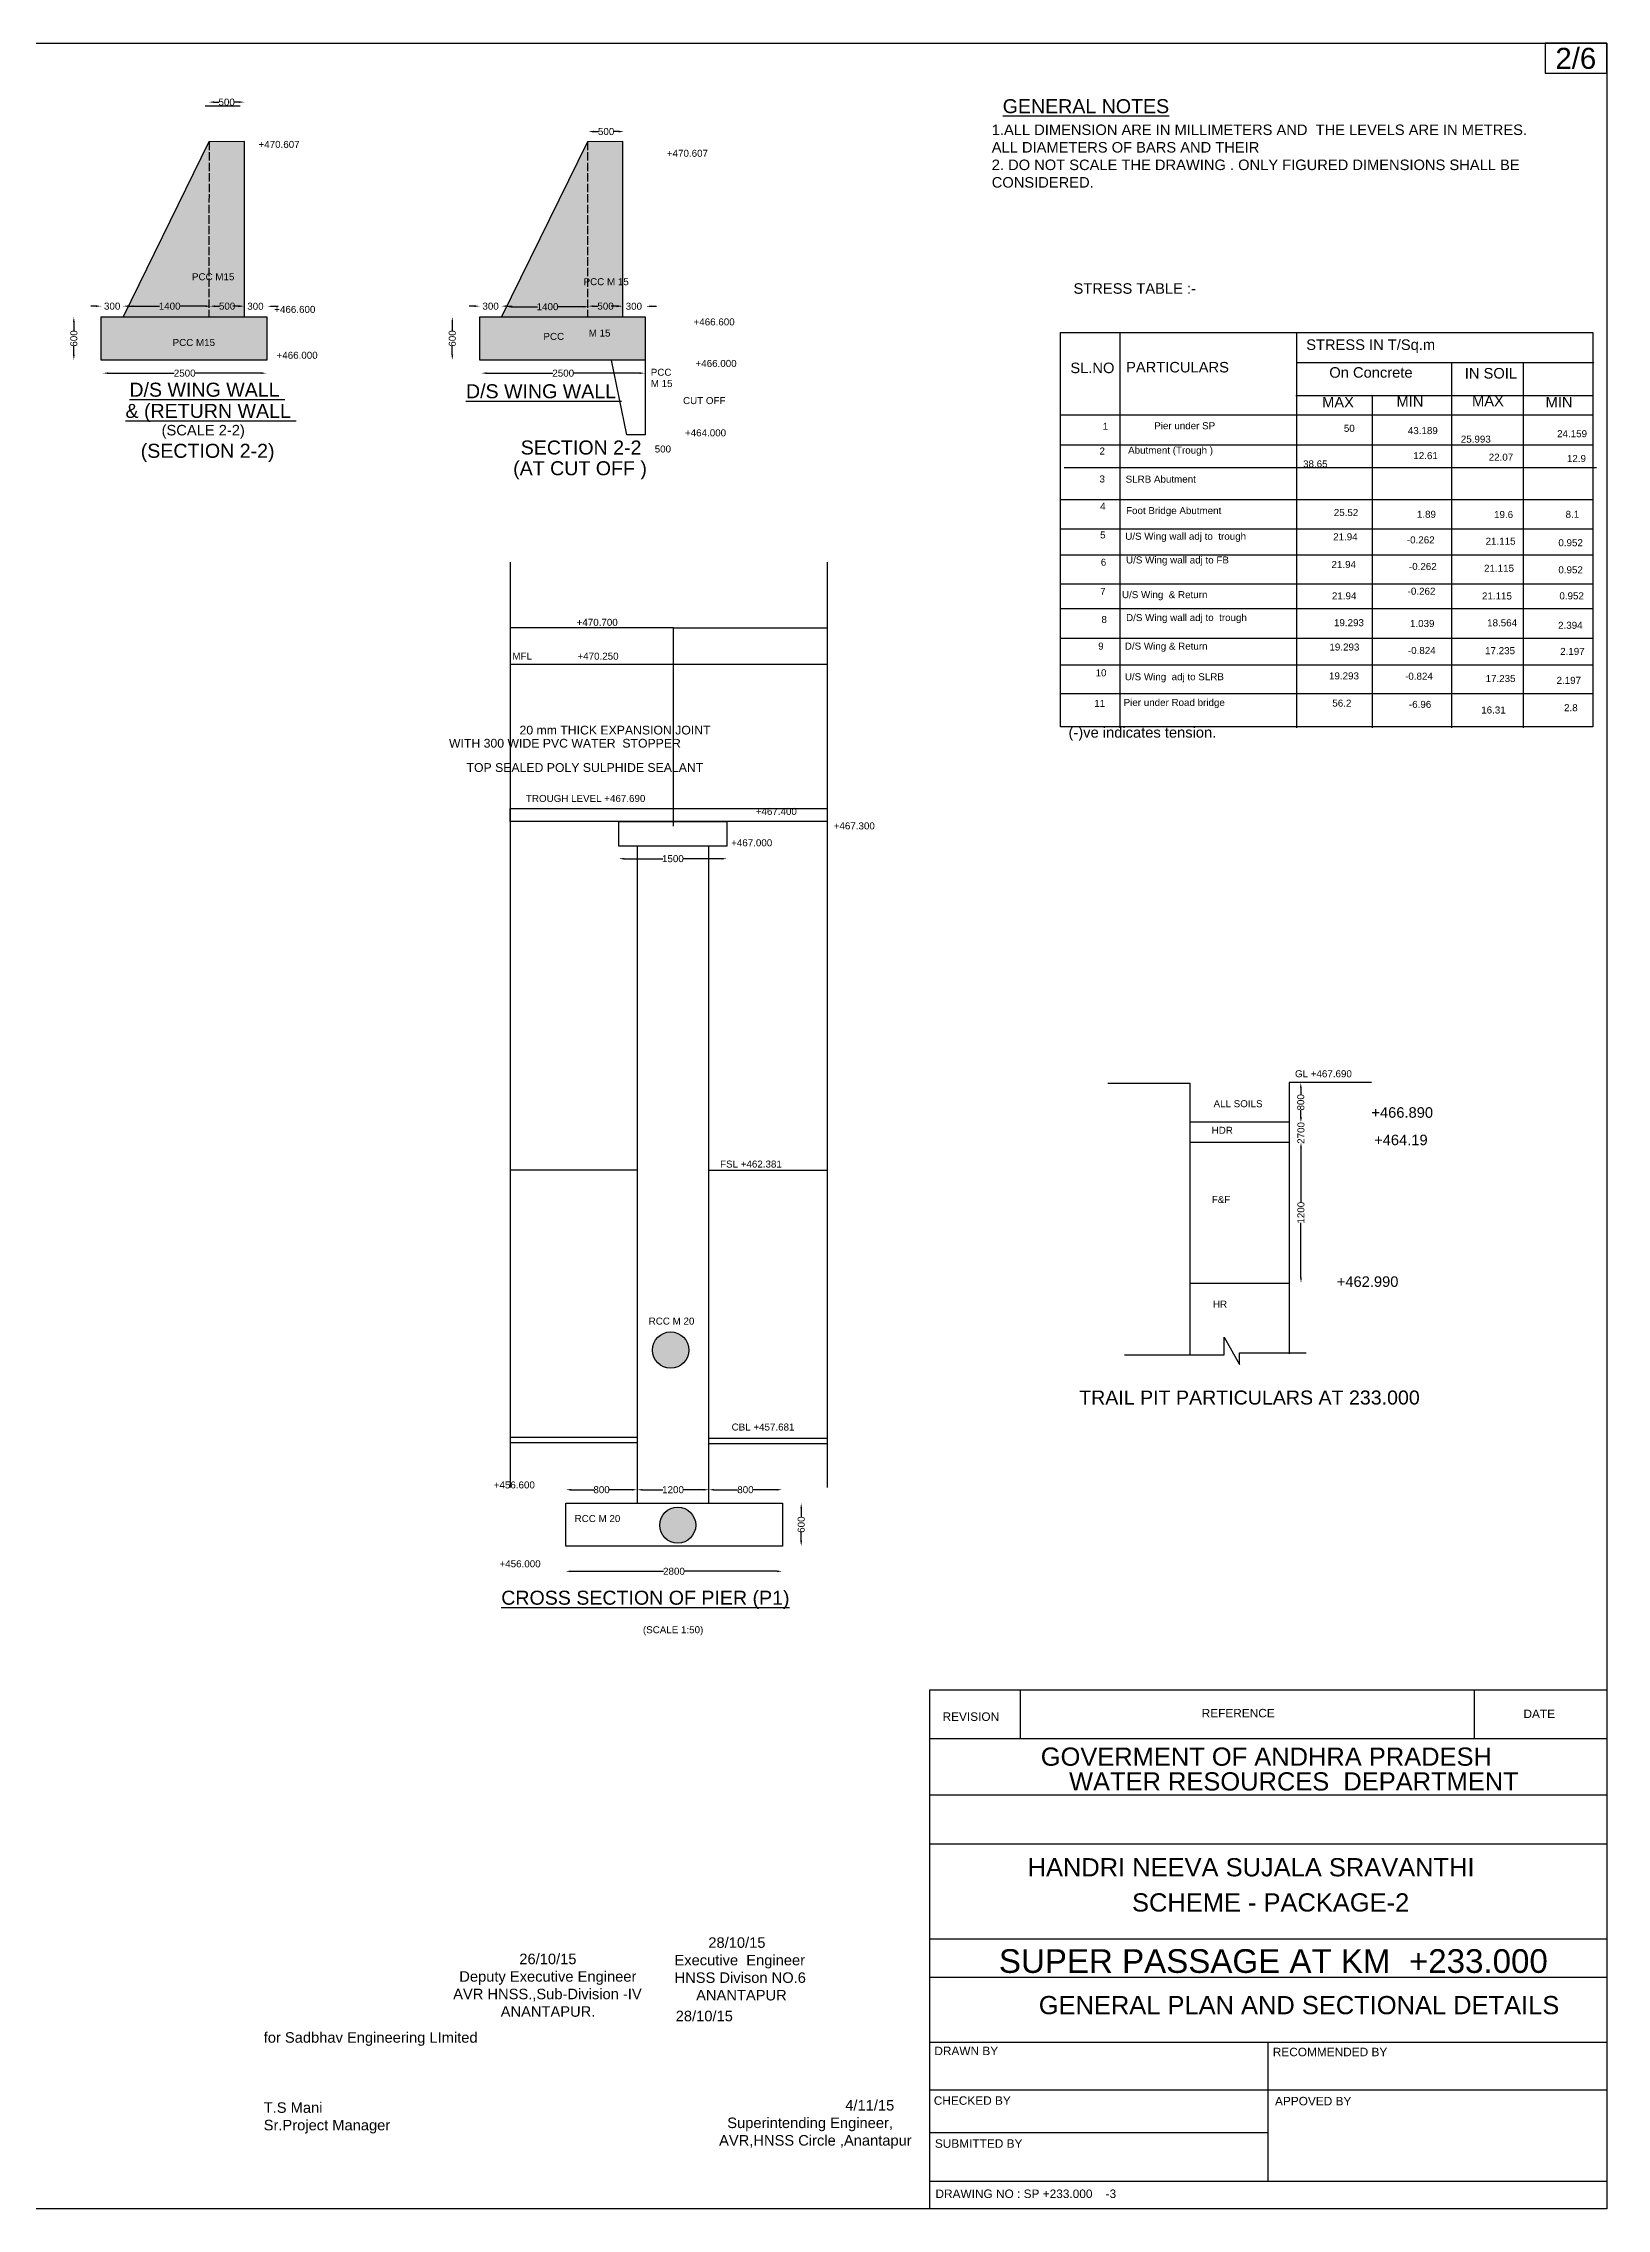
# Model space of a CAD drawing. Header units: millimetres. Extents: x 5124 to 10539536, y 2311 to 34819858.
# Drawn here: x 10517227 to 10539536, y 34788964 to 34819858 of the extents above; entities that cross this region are included whole.
import ezdxf

# ---------------------------------------------------------------- set-up
doc = ezdxf.new("R2010")
doc.units = ezdxf.units.MM
doc.header["$MEASUREMENT"] = 0
doc.linetypes.add('ACAD_ISO02W100', pattern=[15, 12, -3])
for name, color, linetype in [('DIMENSION', 7, 'Continuous'), ('DRAWING', 2, 'Continuous'), ('TEXT', 7, 'Continuous')]:
    doc.layers.add(name, color=color, linetype=linetype)
doc.styles.get("Standard").update_dxf_attribs({"font": 'arial.ttf', "height": 100})
doc.dimstyles.get("Standard").update_dxf_attribs({"dimtxt": 100, "dimasz": 75, "dimexe": 0.18, "dimexo": 0.0625, "dimgap": 0.09, "dimtad": 0, "dimdec": 0, "dimzin": 0, "dimdsep": 46, "dimtxsty": 'Standard', "dimcen": 0.09, "dimse1": 1, "dimse2": 1, "dimadec": 0, "dimazin": 0, "dimtfac": 1, "dimtdec": 0, "dimtofl": 0, "dimtmove": 0, "dimatfit": 3, "dimfxl": 0, "dimtolj": 1, "dimtzin": 0, "dimarcsym": 0})

# ---------------------------------------------------------------- blocks, each defined once
blk = doc.blocks.new('*D31')
at = {"layer": 'Defpoints', "color": 0, "transparency": 16777216}
for p in [(10519590, 34818867), (10520097, 34819019), (10520097, 34818867)]:
    blk.add_point(p, dxfattribs=at)
at = {"layer": 'DIMENSION', "color": 0, "lineweight": -2, "transparency": 16777216}
for p, q in [((10519665, 34819019), (10519733, 34819019)), ((10520022, 34819019), (10519954, 34819019))]:
    blk.add_line(p, q, dxfattribs=at)
at = {"layer": 'DIMENSION', "color": 0, "transparency": 16777216}
for points in [[(10519665, 34819032), (10519665, 34819007), (10519590, 34819019)], [(10520022, 34819032), (10520022, 34819007), (10520097, 34819019)]]:
    blk.add_solid(points, dxfattribs=at)
at = {"layer": 'DIMENSION', "color": 0, "transparency": 16777216, "insert": (10519843, 34819019), "char_height": 100, "attachment_point": 5}
blk.add_mtext('\\A1;500', dxfattribs=at)
blk = doc.blocks.new('*D32')
at = {"layer": 'Defpoints', "color": 0, "transparency": 16777216}
for p in [(10518366, 34816108), (10518054, 34815955), (10518366, 34815955)]:
    blk.add_point(p, dxfattribs=at)
at = {"layer": 'DIMENSION', "color": 0, "lineweight": -2, "transparency": 16777216}
for p, q in [((10517979, 34816108), (10517904, 34816108)), ((10518441, 34816108), (10518516, 34816108))]:
    blk.add_line(p, q, dxfattribs=at)
at = {"layer": 'DIMENSION', "color": 0, "transparency": 16777216}
for points in [[(10517979, 34816121), (10517979, 34816096), (10518054, 34816108)], [(10518441, 34816121), (10518441, 34816096), (10518366, 34816108)]]:
    blk.add_solid(points, dxfattribs=at)
at = {"layer": 'DIMENSION', "color": 0, "transparency": 16777216, "insert": (10518210, 34816108), "char_height": 100, "attachment_point": 5}
blk.add_mtext('\\A1;300', dxfattribs=at)
blk = doc.blocks.new('*D28')
at = {"layer": 'Defpoints', "color": 0, "transparency": 16777216}
for p in [(10518441, 34816121), (10519619, 34816121), (10519619, 34816108)]:
    blk.add_point(p, dxfattribs=at)
at = {"layer": 'DIMENSION', "color": 0, "lineweight": -2, "transparency": 16777216}
for p, q in [((10518516, 34816108), (10518885, 34816108)), ((10519544, 34816108), (10519174, 34816108))]:
    blk.add_line(p, q, dxfattribs=at)
at = {"layer": 'DIMENSION', "color": 0, "transparency": 16777216}
for points in [[(10518516, 34816120), (10518516, 34816095), (10518441, 34816108)], [(10519544, 34816120), (10519544, 34816095), (10519619, 34816108)]]:
    blk.add_solid(points, dxfattribs=at)
at = {"layer": 'DIMENSION', "color": 0, "transparency": 16777216, "insert": (10519030, 34816108), "char_height": 100, "attachment_point": 5}
blk.add_mtext('\\A1;1400', dxfattribs=at)
blk = doc.blocks.new('*D33')
at = {"layer": 'Defpoints', "color": 0, "transparency": 16777216}
for p in [(10519603, 34816110), (10520097, 34816110), (10520097, 34816108)]:
    blk.add_point(p, dxfattribs=at)
at = {"layer": 'DIMENSION', "color": 0, "lineweight": -2, "transparency": 16777216}
for p, q in [((10519678, 34816108), (10519739, 34816108)), ((10520022, 34816108), (10519960, 34816108))]:
    blk.add_line(p, q, dxfattribs=at)
at = {"layer": 'DIMENSION', "color": 0, "transparency": 16777216}
for points in [[(10519678, 34816120), (10519678, 34816095), (10519603, 34816108)], [(10520022, 34816120), (10520022, 34816095), (10520097, 34816108)]]:
    blk.add_solid(points, dxfattribs=at)
at = {"layer": 'DIMENSION', "color": 0, "transparency": 16777216, "insert": (10519850, 34816108), "char_height": 100, "attachment_point": 5}
blk.add_mtext('\\A1;500', dxfattribs=at)
blk = doc.blocks.new('*D29')
at = {"layer": 'Defpoints', "color": 0, "transparency": 16777216}
for p in [(10520081, 34816110), (10520427, 34816110), (10520427, 34816106)]:
    blk.add_point(p, dxfattribs=at)
at = {"layer": 'DIMENSION', "color": 0, "lineweight": -2, "transparency": 16777216}
for p, q in [((10520006, 34816106), (10519931, 34816106)), ((10520502, 34816106), (10520577, 34816106))]:
    blk.add_line(p, q, dxfattribs=at)
at = {"layer": 'DIMENSION', "color": 0, "transparency": 16777216}
for points in [[(10520006, 34816118), (10520006, 34816093), (10520081, 34816106)], [(10520502, 34816118), (10520502, 34816093), (10520427, 34816106)]]:
    blk.add_solid(points, dxfattribs=at)
at = {"layer": 'DIMENSION', "color": 0, "transparency": 16777216, "insert": (10520254, 34816106), "char_height": 100, "attachment_point": 5}
blk.add_mtext('\\A1;300', dxfattribs=at)
blk = doc.blocks.new('*D34')
at = {"layer": 'Defpoints', "color": 0, "transparency": 16777216}
for p in [(10518054, 34815955), (10517663, 34815339), (10518054, 34815339)]:
    blk.add_point(p, dxfattribs=at)
at = {"layer": 'DIMENSION', "color": 0, "lineweight": -2, "transparency": 16777216}
for p, q in [((10517663, 34815880), (10517663, 34815758)), ((10517663, 34815414), (10517663, 34815536))]:
    blk.add_line(p, q, dxfattribs=at)
at = {"layer": 'DIMENSION', "color": 0, "transparency": 16777216}
for points in [[(10517650, 34815880), (10517675, 34815880), (10517663, 34815955)], [(10517650, 34815414), (10517675, 34815414), (10517663, 34815339)]]:
    blk.add_solid(points, dxfattribs=at)
at = {"layer": 'DIMENSION', "color": 0, "transparency": 16777216, "insert": (10517663, 34815647), "char_height": 100, "attachment_point": 5, "rotation": 90}
blk.add_mtext('\\A1;600', dxfattribs=at)
blk = doc.blocks.new('*D30')
at = {"layer": 'Defpoints', "color": 0, "transparency": 16777216}
for p in [(10518079, 34815139), (10520411, 34815152), (10520411, 34815139)]:
    blk.add_point(p, dxfattribs=at)
at = {"layer": 'DIMENSION', "color": 0, "lineweight": -2, "transparency": 16777216}
for p, q in [((10518154, 34815152), (10519095, 34815152)), ((10520336, 34815152), (10519395, 34815152))]:
    blk.add_line(p, q, dxfattribs=at)
at = {"layer": 'DIMENSION', "color": 0, "transparency": 16777216}
for points in [[(10518154, 34815165), (10518154, 34815140), (10518079, 34815152)], [(10520336, 34815165), (10520336, 34815140), (10520411, 34815152)]]:
    blk.add_solid(points, dxfattribs=at)
at = {"layer": 'DIMENSION', "color": 0, "transparency": 16777216, "insert": (10519245, 34815152), "char_height": 100, "attachment_point": 5}
blk.add_mtext('\\A1;2500', dxfattribs=at)
blk = doc.blocks.new('*D38')
at = {"layer": 'Defpoints', "color": 0, "transparency": 16777216}
for p in [(10525511, 34818599), (10525005, 34818446), (10525511, 34818446)]:
    blk.add_point(p, dxfattribs=at)
at = {"layer": 'DIMENSION', "color": 0, "lineweight": -2, "transparency": 16777216}
for p, q in [((10525080, 34818599), (10525148, 34818599)), ((10525436, 34818599), (10525369, 34818599))]:
    blk.add_line(p, q, dxfattribs=at)
at = {"layer": 'DIMENSION', "color": 0, "transparency": 16777216}
for points in [[(10525080, 34818611), (10525080, 34818586), (10525005, 34818599)], [(10525436, 34818611), (10525436, 34818586), (10525511, 34818599)]]:
    blk.add_solid(points, dxfattribs=at)
at = {"layer": 'DIMENSION', "color": 0, "transparency": 16777216, "insert": (10525258, 34818599), "char_height": 100, "attachment_point": 5}
blk.add_mtext('\\A1;500', dxfattribs=at)
blk = doc.blocks.new('*D39')
at = {"layer": 'Defpoints', "color": 0, "transparency": 16777216}
for p in [(10523766, 34816108), (10523454, 34815955), (10523766, 34815955)]:
    blk.add_point(p, dxfattribs=at)
at = {"layer": 'DIMENSION', "color": 0, "lineweight": -2, "transparency": 16777216}
for p, q in [((10523379, 34816108), (10523304, 34816108)), ((10523841, 34816108), (10523916, 34816108))]:
    blk.add_line(p, q, dxfattribs=at)
at = {"layer": 'DIMENSION', "color": 0, "transparency": 16777216}
for points in [[(10523379, 34816121), (10523379, 34816096), (10523454, 34816108)], [(10523841, 34816121), (10523841, 34816096), (10523766, 34816108)]]:
    blk.add_solid(points, dxfattribs=at)
at = {"layer": 'DIMENSION', "color": 0, "transparency": 16777216, "insert": (10523610, 34816108), "char_height": 100, "attachment_point": 5}
blk.add_mtext('\\A1;300', dxfattribs=at)
blk = doc.blocks.new('*D35')
at = {"layer": 'Defpoints', "color": 0, "transparency": 16777216}
for p in [(10523833, 34816113), (10525011, 34816113), (10525011, 34816100)]:
    blk.add_point(p, dxfattribs=at)
at = {"layer": 'DIMENSION', "color": 0, "lineweight": -2, "transparency": 16777216}
for p, q in [((10523908, 34816100), (10524277, 34816100)), ((10524936, 34816100), (10524566, 34816100))]:
    blk.add_line(p, q, dxfattribs=at)
at = {"layer": 'DIMENSION', "color": 0, "transparency": 16777216}
for points in [[(10523908, 34816113), (10523908, 34816088), (10523833, 34816100)], [(10524936, 34816113), (10524936, 34816088), (10525011, 34816100)]]:
    blk.add_solid(points, dxfattribs=at)
at = {"layer": 'DIMENSION', "color": 0, "transparency": 16777216, "insert": (10524422, 34816100), "char_height": 100, "attachment_point": 5}
blk.add_mtext('\\A1;1400', dxfattribs=at)
blk = doc.blocks.new('*D40')
at = {"layer": 'Defpoints', "color": 0, "transparency": 16777216}
for p in [(10525003, 34816110), (10525497, 34816110), (10525497, 34816108)]:
    blk.add_point(p, dxfattribs=at)
at = {"layer": 'DIMENSION', "color": 0, "lineweight": -2, "transparency": 16777216}
for p, q in [((10525078, 34816108), (10525140, 34816108)), ((10525422, 34816108), (10525360, 34816108))]:
    blk.add_line(p, q, dxfattribs=at)
at = {"layer": 'DIMENSION', "color": 0, "transparency": 16777216}
for points in [[(10525078, 34816120), (10525078, 34816095), (10525003, 34816108)], [(10525422, 34816120), (10525422, 34816095), (10525497, 34816108)]]:
    blk.add_solid(points, dxfattribs=at)
at = {"layer": 'DIMENSION', "color": 0, "transparency": 16777216, "insert": (10525250, 34816108), "char_height": 100, "attachment_point": 5}
blk.add_mtext('\\A1;500', dxfattribs=at)
blk = doc.blocks.new('*D36')
at = {"layer": 'Defpoints', "color": 0, "transparency": 16777216}
for p in [(10525481, 34816110), (10525827, 34816110), (10525827, 34816106)]:
    blk.add_point(p, dxfattribs=at)
at = {"layer": 'DIMENSION', "color": 0, "lineweight": -2, "transparency": 16777216}
for p, q in [((10525406, 34816106), (10525331, 34816106)), ((10525902, 34816106), (10525977, 34816106))]:
    blk.add_line(p, q, dxfattribs=at)
at = {"layer": 'DIMENSION', "color": 0, "transparency": 16777216}
for points in [[(10525406, 34816118), (10525406, 34816093), (10525481, 34816106)], [(10525902, 34816118), (10525902, 34816093), (10525827, 34816106)]]:
    blk.add_solid(points, dxfattribs=at)
at = {"layer": 'DIMENSION', "color": 0, "transparency": 16777216, "insert": (10525654, 34816106), "char_height": 100, "attachment_point": 5}
blk.add_mtext('\\A1;300', dxfattribs=at)
blk = doc.blocks.new('*D41')
at = {"layer": 'Defpoints', "color": 0, "transparency": 16777216}
for p in [(10523454, 34815955), (10523063, 34815339), (10523454, 34815339)]:
    blk.add_point(p, dxfattribs=at)
at = {"layer": 'DIMENSION', "color": 0, "lineweight": -2, "transparency": 16777216}
for p, q in [((10523063, 34815880), (10523063, 34815758)), ((10523063, 34815414), (10523063, 34815536))]:
    blk.add_line(p, q, dxfattribs=at)
at = {"layer": 'DIMENSION', "color": 0, "transparency": 16777216}
for points in [[(10523051, 34815880), (10523076, 34815880), (10523063, 34815955)], [(10523051, 34815414), (10523076, 34815414), (10523063, 34815339)]]:
    blk.add_solid(points, dxfattribs=at)
at = {"layer": 'DIMENSION', "color": 0, "transparency": 16777216, "insert": (10523063, 34815647), "char_height": 100, "attachment_point": 5, "rotation": 90}
blk.add_mtext('\\A1;600', dxfattribs=at)
blk = doc.blocks.new('*D37')
at = {"layer": 'Defpoints', "color": 0, "transparency": 16777216}
for p in [(10523480, 34815139), (10525811, 34815152), (10525811, 34815139)]:
    blk.add_point(p, dxfattribs=at)
at = {"layer": 'DIMENSION', "color": 0, "lineweight": -2, "transparency": 16777216}
for p, q in [((10523555, 34815152), (10524496, 34815152)), ((10525736, 34815152), (10524796, 34815152))]:
    blk.add_line(p, q, dxfattribs=at)
at = {"layer": 'DIMENSION', "color": 0, "transparency": 16777216}
for points in [[(10523555, 34815165), (10523555, 34815140), (10523480, 34815152)], [(10525736, 34815165), (10525736, 34815140), (10525811, 34815152)]]:
    blk.add_solid(points, dxfattribs=at)
at = {"layer": 'DIMENSION', "color": 0, "transparency": 16777216, "insert": (10524646, 34815152), "char_height": 100, "attachment_point": 5}
blk.add_mtext('\\A1;2500', dxfattribs=at)
blk = doc.blocks.new('*D42')
at = {"layer": 'Defpoints', "color": 0, "transparency": 16777216}
for p in [(10525441, 34808402), (10526981, 34808402), (10526981, 34808225)]:
    blk.add_point(p, dxfattribs=at)
at = {"layer": 'DIMENSION', "color": 0, "lineweight": -2, "transparency": 16777216}
for p, q in [((10525516, 34808225), (10526066, 34808225)), ((10526906, 34808225), (10526355, 34808225))]:
    blk.add_line(p, q, dxfattribs=at)
at = {"layer": 'DIMENSION', "color": 0, "transparency": 16777216}
for points in [[(10525516, 34808237), (10525516, 34808212), (10525441, 34808225)], [(10526906, 34808237), (10526906, 34808212), (10526981, 34808225)]]:
    blk.add_solid(points, dxfattribs=at)
at = {"layer": 'DIMENSION', "color": 0, "transparency": 16777216, "insert": (10526211, 34808225), "char_height": 100, "attachment_point": 5}
blk.add_mtext('\\A1;1500', dxfattribs=at)
blk = doc.blocks.new('*D43')
at = {"layer": 'Defpoints', "color": 0, "transparency": 16777216}
for p in [(10524685, 34799030), (10525701, 34799222), (10525701, 34799030)]:
    blk.add_point(p, dxfattribs=at)
at = {"layer": 'DIMENSION', "color": 0, "lineweight": -2, "transparency": 16777216}
for p, q in [((10524760, 34799222), (10525083, 34799222)), ((10525626, 34799222), (10525304, 34799222))]:
    blk.add_line(p, q, dxfattribs=at)
at = {"layer": 'DIMENSION', "color": 0, "transparency": 16777216}
for points in [[(10524760, 34799234), (10524760, 34799209), (10524685, 34799222)], [(10525626, 34799234), (10525626, 34799209), (10525701, 34799222)]]:
    blk.add_solid(points, dxfattribs=at)
at = {"layer": 'DIMENSION', "color": 0, "transparency": 16777216, "insert": (10525193, 34799222), "char_height": 100, "attachment_point": 5}
blk.add_mtext('\\A1;800', dxfattribs=at)
blk = doc.blocks.new('*D44')
at = {"layer": 'Defpoints', "color": 0, "transparency": 16777216}
for p in [(10525701, 34799222), (10526724, 34799222), (10526724, 34799222)]:
    blk.add_point(p, dxfattribs=at)
at = {"layer": 'DIMENSION', "color": 0, "lineweight": -2, "transparency": 16777216}
for p, q in [((10525776, 34799222), (10526068, 34799222)), ((10526649, 34799222), (10526357, 34799222))]:
    blk.add_line(p, q, dxfattribs=at)
at = {"layer": 'DIMENSION', "color": 0, "transparency": 16777216}
for points in [[(10525776, 34799234), (10525776, 34799209), (10525701, 34799222)], [(10526649, 34799234), (10526649, 34799209), (10526724, 34799222)]]:
    blk.add_solid(points, dxfattribs=at)
at = {"layer": 'DIMENSION', "color": 0, "transparency": 16777216, "insert": (10526213, 34799222), "char_height": 100, "attachment_point": 5}
blk.add_mtext('\\A1;1200', dxfattribs=at)
blk = doc.blocks.new('*D45')
at = {"layer": 'Defpoints', "color": 0, "transparency": 16777216}
for p in [(10526724, 34799222), (10527767, 34799222), (10527767, 34799222)]:
    blk.add_point(p, dxfattribs=at)
at = {"layer": 'DIMENSION', "color": 0, "lineweight": -2, "transparency": 16777216}
for p, q in [((10526799, 34799222), (10527135, 34799222)), ((10527692, 34799222), (10527356, 34799222))]:
    blk.add_line(p, q, dxfattribs=at)
at = {"layer": 'DIMENSION', "color": 0, "transparency": 16777216}
for points in [[(10526799, 34799234), (10526799, 34799209), (10526724, 34799222)], [(10527692, 34799234), (10527692, 34799209), (10527767, 34799222)]]:
    blk.add_solid(points, dxfattribs=at)
at = {"layer": 'DIMENSION', "color": 0, "transparency": 16777216, "insert": (10527246, 34799222), "char_height": 100, "attachment_point": 5}
blk.add_mtext('\\A1;800', dxfattribs=at)
blk = doc.blocks.new('*D46')
at = {"layer": 'Defpoints', "color": 0, "transparency": 16777216}
for p in [(10527774, 34799030), (10528042, 34799030), (10527774, 34798418)]:
    blk.add_point(p, dxfattribs=at)
at = {"layer": 'DIMENSION', "color": 0, "lineweight": -2, "transparency": 16777216}
for p, q in [((10528042, 34798955), (10528042, 34798835)), ((10528042, 34798493), (10528042, 34798613))]:
    blk.add_line(p, q, dxfattribs=at)
at = {"layer": 'DIMENSION', "color": 0, "transparency": 16777216}
for points in [[(10528029, 34798955), (10528054, 34798955), (10528042, 34799030)], [(10528029, 34798493), (10528054, 34798493), (10528042, 34798418)]]:
    blk.add_solid(points, dxfattribs=at)
at = {"layer": 'DIMENSION', "color": 0, "transparency": 16777216, "insert": (10528042, 34798724), "char_height": 100, "attachment_point": 5, "rotation": 90}
blk.add_mtext('\\A1;600', dxfattribs=at)
blk = doc.blocks.new('*D47')
at = {"layer": 'Defpoints', "color": 0, "transparency": 16777216}
for p in [(10524681, 34798072), (10527771, 34798072), (10527771, 34798058)]:
    blk.add_point(p, dxfattribs=at)
at = {"layer": 'DIMENSION', "color": 0, "lineweight": -2, "transparency": 16777216}
for p, q in [((10524756, 34798058), (10526076, 34798058)), ((10527696, 34798058), (10526376, 34798058))]:
    blk.add_line(p, q, dxfattribs=at)
at = {"layer": 'DIMENSION', "color": 0, "transparency": 16777216}
for points in [[(10524756, 34798070), (10524756, 34798045), (10524681, 34798058)], [(10527696, 34798070), (10527696, 34798045), (10527771, 34798058)]]:
    blk.add_solid(points, dxfattribs=at)
at = {"layer": 'DIMENSION', "color": 0, "transparency": 16777216, "insert": (10526226, 34798058), "char_height": 100, "attachment_point": 5}
blk.add_mtext('\\A1;2800', dxfattribs=at)
blk = doc.blocks.new('*D48')
at = {"layer": 'Defpoints', "color": 0, "transparency": 16777216}
for p in [(10535179, 34805031), (10535170, 34804467), (10535179, 34804467)]:
    blk.add_point(p, dxfattribs=at)
at = {"layer": 'DIMENSION', "color": 0, "lineweight": -2, "transparency": 16777216}
for p, q in [((10535170, 34804956), (10535170, 34804859)), ((10535170, 34804542), (10535170, 34804638))]:
    blk.add_line(p, q, dxfattribs=at)
at = {"layer": 'DIMENSION', "color": 0, "transparency": 16777216}
for points in [[(10535158, 34804956), (10535183, 34804956), (10535170, 34805031)], [(10535158, 34804542), (10535183, 34804542), (10535170, 34804467)]]:
    blk.add_solid(points, dxfattribs=at)
at = {"layer": 'DIMENSION', "color": 0, "transparency": 16777216, "insert": (10535170, 34804749), "char_height": 100, "attachment_point": 5, "rotation": 90}
blk.add_mtext('\\A1;800', dxfattribs=at)
blk = doc.blocks.new('*D49')
at = {"layer": 'Defpoints', "color": 0, "transparency": 16777216}
for p in [(10535171, 34804464), (10535171, 34804161), (10535173, 34804161)]:
    blk.add_point(p, dxfattribs=at)
at = {"layer": 'DIMENSION', "color": 0, "lineweight": -2, "transparency": 16777216}
for p, q in [((10535173, 34804539), (10535173, 34804614)), ((10535173, 34804086), (10535173, 34804011))]:
    blk.add_line(p, q, dxfattribs=at)
at = {"layer": 'DIMENSION', "color": 0, "transparency": 16777216}
for points in [[(10535161, 34804539), (10535186, 34804539), (10535173, 34804464)], [(10535161, 34804086), (10535186, 34804086), (10535173, 34804161)]]:
    blk.add_solid(points, dxfattribs=at)
at = {"layer": 'DIMENSION', "color": 0, "transparency": 16777216, "insert": (10535173, 34804312), "char_height": 100, "attachment_point": 5, "rotation": 90}
blk.add_mtext('\\A1;2700', dxfattribs=at)
blk = doc.blocks.new('*D50')
at = {"layer": 'Defpoints', "color": 0, "transparency": 16777216}
for p in [(10535006, 34804178), (10535006, 34802170), (10535173, 34802170)]:
    blk.add_point(p, dxfattribs=at)
at = {"layer": 'DIMENSION', "color": 0, "lineweight": -2, "transparency": 16777216}
for p, q in [((10535173, 34804103), (10535173, 34803319)), ((10535173, 34802245), (10535173, 34803030))]:
    blk.add_line(p, q, dxfattribs=at)
at = {"layer": 'DIMENSION', "color": 0, "transparency": 16777216}
for points in [[(10535161, 34804103), (10535186, 34804103), (10535173, 34804178)], [(10535161, 34802245), (10535186, 34802245), (10535173, 34802170)]]:
    blk.add_solid(points, dxfattribs=at)
at = {"layer": 'DIMENSION', "color": 0, "transparency": 16777216, "insert": (10535173, 34803174), "char_height": 100, "attachment_point": 5, "rotation": 90}
blk.add_mtext('\\A1;1200', dxfattribs=at)

msp = doc.modelspace()

# ---------------------------------------------------------------- hatches: boundary and pattern name
at = {"layer": 'DIMENSION'}
h = msp.add_hatch(dxfattribs=at)
h.set_pattern_fill('AR-CONC', color=256, scale=100)
h.set_pattern_definition([(50, (0, 0), (717.260183, -62.752135), [75, -825]), (355, (0, 0), (-138.751334, 752.192134), [60, -660]), (100.4514445, (59.8, -5.2), (578.508847, 689.439991), [63.740192, -701.142112]), (46.1842, (0, 200), (1067.24133, -165.51928), [112.5, -1237.5]), (96.6356355, (88.9, 186.2), (934.661946, 974.1186), [95.610342, -1051.71376]), (351.184164, (0, 200), (934.661945, 974.1186), [90, -990]), (21, (100, 150), (596.907052, -402.618891), [75, -825]), (326, (100, 150), (243.315332, 725.150045), [60, -660]), (71.4514447, (149.74, 116.45), (840.222377, 322.531153), [63.74019, -701.142112]), (37.5, (0, 0), (12.1598553, 332.8938538), [0, -652, 0, -670, 0, -662.5]), (7.5, (0, 0), (263.0695374, 394.411712), [0, -382, 0, -637, 0, -252.5]), (327.5, (-223, 0), (533.8224362, -22.5548717), [0, -250, 0, -780, 0, -1035]), (317.5, (-323, 0), (583.1861693, 100.1049823), [0, -325, 0, -518, 0, -735])])
h.paths.add_polyline_path([(10507100, 34818842.1), (10506593.7, 34818842.1), (10506593.7, 34815930.1), (10507100, 34815930.1)])
h.paths.add_polyline_path([(10510804, 34818842.1), (10509579.6, 34815930.1), (10510804, 34815930.1)])
h.paths.add_polyline_path([(10511310.2, 34818842.1), (10510804, 34818842.1), (10510804, 34815930.1), (10511310.2, 34815930.1)])
h.paths.add_polyline_path([(10515794, 34818863), (10515287.8, 34818863), (10514063.4, 34815951), (10515794, 34815951)])
h.paths.add_polyline_path([(10516112, 34815951), (10513751.4, 34815951), (10513751.4, 34815335.2), (10516112, 34815335.2)])
h.paths.add_polyline_path([(10511628.2, 34815930.1), (10509267.7, 34815930.1), (10509267.7, 34815314.3), (10511628.2, 34815314.3)])
h.paths.add_polyline_path([(10519592, 34818454.8), (10519590.4, 34818454.7), (10518366, 34815954.9), (10519590.4, 34815954.9)])
h.paths.add_polyline_path([(10520096.6, 34818456.7), (10519592, 34818454.8), (10519590.4, 34815954.9), (10520096.6, 34815954.9)])
h.paths.add_polyline_path([(10520414.6, 34815954.9), (10518054, 34815954.9), (10518054, 34815339.1), (10520414.6, 34815339.1)])
h.paths.add_polyline_path([(10515287.8, 34818863), (10514063.4, 34815951), (10515287.8, 34815951)], flags=17)
h.paths.add_polyline_path([(10515794, 34818863), (10515287.8, 34818863), (10515287.8, 34815951), (10515794, 34815951)], flags=17)
h.paths.add_polyline_path([(10524992.4, 34818454.8), (10524990.8, 34818454.7), (10523766.4, 34815954.9), (10524990.8, 34815954.9)])
h.paths.add_polyline_path([(10525497, 34818456.7), (10524992.4, 34818454.8), (10524990.8, 34815954.9), (10525497, 34815954.9)])
h.paths.add_polyline_path([(10525815, 34815954.9), (10523454.4, 34815954.9), (10523454.4, 34815339.1), (10525815, 34815339.1)])
h.paths.add_polyline_path([(10518845.3, 34816004), (10519206.1, 34816004), (10519206.1, 34816210), (10518845.3, 34816210)], flags=24)
h.paths.add_polyline_path([(10519708.5, 34816004), (10519991.6, 34816004), (10519991.6, 34816210.1), (10519708.5, 34816210.1)], flags=24)
h.paths.add_polyline_path([(10514542.7, 34816000.1), (10514903.5, 34816000.1), (10514903.5, 34816206.1), (10514542.7, 34816206.1)], flags=24)
h.paths.add_polyline_path([(10515405.9, 34816000.1), (10515689, 34816000.1), (10515689, 34816206.2), (10515405.9, 34816206.2)], flags=24)
h.paths.add_polyline_path([(10524245.7, 34816004), (10524606.5, 34816004), (10524606.5, 34816210), (10524245.7, 34816210)], flags=24)
h.paths.add_polyline_path([(10524910.8, 34816379.8), (10525645.7, 34816379.8), (10525645.7, 34816534.9), (10524910.8, 34816534.9)], flags=9)
h.paths.add_polyline_path([(10525108.9, 34816004), (10525392, 34816004), (10525392, 34816210.1), (10525108.9, 34816210.1)], flags=24)
h.paths.add_polyline_path([(10524983.9, 34815647.1), (10525345.6, 34815647.1), (10525345.6, 34815800.3), (10524983.9, 34815800.3)], flags=24)
h.paths.add_polyline_path([(10524337.7, 34815599), (10524723.2, 34815599), (10524723.2, 34815754.1), (10524337.7, 34815754.1)], flags=24)
h = msp.add_hatch(dxfattribs=at)
h.set_pattern_fill('AR-CONC', color=256, scale=10)
h.set_pattern_definition([(50, (0, 0), (71.72601826, -6.2752135), [7.5, -82.5]), (355, (0, 0), (-13.87513336, 75.21921337), [6, -66]), (100.45144446, (5.98, -0.52), (57.85088467, 68.9439991), [6.3740192, -70.1142112]), (46.1842, (0, 20), (106.72413307, -16.55192808), [11.25, -123.75]), (96.6356355, (8.89, 18.62), (93.46619457, 97.41186008), [9.5610342, -105.171376]), (351.184164, (0, 20), (93.4661945, 97.41186003), [9, -99.0000001]), (21, (10, 15), (59.69070521, -40.26188907), [7.5, -82.5]), (326, (10, 15), (24.33153319, 72.5150045), [6, -66]), (71.45144474, (14.974, 11.645), (84.02223767, 32.25311528), [6.374019, -70.1142112]), (37.5, (0, 0), (1.215985532, 33.289385383), [0, -65.2, 0, -67, 0, -66.25]), (7.5, (0, 0), (26.306953744, 39.441171188), [0, -38.2, 0, -63.7, 0, -25.25]), (327.5, (-22.3, 0), (53.382243617, -2.255487173), [0, -25, 0, -78, 0, -103.5]), (317.5, (-32.3, 0), (58.318616934, 10.010498233), [0, -32.5, 0, -51.8, 0, -73.5])])
h.paths.add_polyline_path([(10526438.7, 34801213.6, 1), (10525919.5, 34801213.6, 1)])
h.paths.add_polyline_path([(10526022.8, 34798717.5, 1), (10526536.6, 34798717.5, 1)])

# ---------------------------------------------------------------- linework, layer by layer
at = {"layer": 'Defpoints'}
msp.add_lwpolyline([(10519536.6, 34818967.5), (10520036.6, 34818967.5)], dxfattribs=at)
at = {"layer": 'DIMENSION'}
for points in [[(10539535.5, 34819858.2), (10538658.6, 34819858.2), (10538658.6, 34819433.9), (10539535.5, 34819433.9)], [(10539535.5, 34788964.2), (10529878, 34788964.2), (10529878, 34796368.9), (10539535.5, 34796368.9)]]:
    msp.add_lwpolyline(points, close=True, dxfattribs=at)
for points in [[(10531170.8, 34795666.1), (10531170.8, 34796368.9)], [(10537651.3, 34795666.1), (10537651.3, 34796368.9)], [(10539535.5, 34795666.1), (10529878, 34795666.1)], [(10529878, 34794868.2), (10539535.5, 34794868.2)], [(10529878, 34794169.3), (10539535.5, 34794169.3)], [(10529878, 34792815.1), (10539535.5, 34792815.1)], [(10529878, 34792265.6), (10539535.5, 34792265.6)], [(10529878, 34791339), (10539535.5, 34791339)], [(10534706.7, 34789356.4), (10534706.7, 34791339)], [(10529878, 34790658), (10539535.5, 34790658)], [(10534706.7, 34790045.4), (10529878, 34790045.4)], [(10529878, 34789356.4), (10539535.5, 34789356.4)]]:
    msp.add_lwpolyline(points, dxfattribs=at)
at = {"layer": 'DRAWING'}
for points in [[(10495417, 34819858.2), (10539535.5, 34819858.2), (10539535.5, 34788964.2), (10495417, 34788964.2)], [(10518054, 34815954.9), (10520414.6, 34815954.9), (10520414.6, 34815339.1), (10518054, 34815339.1)], [(10523454.4, 34815954.9), (10525815, 34815954.9), (10525815, 34815339.1), (10523454.4, 34815339.1)], [(10523889.2, 34808942.7), (10528412.8, 34808942.7), (10528412.8, 34808756.1), (10523889.2, 34808756.1)], [(10525440.7, 34808756.1), (10526980.7, 34808756.1), (10526980.7, 34808402.1), (10525440.7, 34808402.1)], [(10525701, 34799030.1), (10526724.1, 34799030.1), (10526724.1, 34808402.1), (10525701, 34808402.1)], [(10524685.3, 34799030.1), (10527774.1, 34799030.1), (10527774.1, 34798417.9), (10524685.3, 34798417.9)]]:
    msp.add_lwpolyline(points, close=True, dxfattribs=at)
for points in [[(10520096.6, 34815954.9), (10520096.6, 34818456.7), (10519590.4, 34818454.7), (10518366, 34815954.9)], [(10525497, 34815954.9), (10525497, 34818456.7), (10524990.8, 34818454.7), (10523766.4, 34815954.9)], [(10525815, 34815339.1), (10525815, 34814274.2), (10525551.5, 34814274.2), (10525334.6, 34815339.1)], [(10523889.2, 34812457), (10523889.2, 34799253.7)], [(10528412.8, 34812457), (10528412.8, 34799253.7)], [(10526218.1, 34811516.7), (10523889.2, 34811516.7)], [(10526218.1, 34808689.6), (10526218.1, 34811516.7), (10528412.8, 34811516.7)], [(10523889.2, 34810999.3), (10528412.8, 34810999.3)], [(10532417.4, 34805020.5), (10533587.4, 34805020.5), (10533587.4, 34801137.8)], [(10536181, 34805030.6), (10535006.4, 34805030.6), (10535006.4, 34801158.5)], [(10535006.4, 34804466), (10533587.4, 34804466)], [(10533587.4, 34804178.3), (10535006.4, 34804178.3)], [(10525701, 34803781.9), (10523889.2, 34803781.9)], [(10526724.1, 34803781.9), (10528412.8, 34803781.9)], [(10533587.4, 34802169.7), (10535006.4, 34802169.7)], [(10532653.9, 34801145.9), (10534076.1, 34801145.9), (10534076.1, 34801398), (10534296.4, 34801006.9), (10534296.4, 34801172.7), (10535245.7, 34801172.7)], [(10523889.2, 34799969.9), (10525701, 34799969.9)], [(10526724.1, 34799957.1), (10528412.8, 34799957.1)], [(10525701, 34799891.2), (10523889.2, 34799891.2)], [(10526724.1, 34799881.1), (10528412.8, 34799881.1)]]:
    msp.add_lwpolyline(points, dxfattribs=at)
at = {"layer": 'DRAWING', "linetype": 'ACAD_ISO02W100', "ltscale": 10}
for points in [[(10519592, 34818454.8), (10519590.4, 34815954.9)], [(10524992.4, 34818454.8), (10524990.8, 34815954.9)]]:
    msp.add_lwpolyline(points, dxfattribs=at)
at = {"layer": 'DRAWING'}
for centre, radius in [((10526179.1, 34801213.6), 259.6), ((10526279.7, 34798717.5), 256.9)]:
    msp.add_circle(centre, radius, dxfattribs=at)
at = {"layer": 'TEXT'}
msp.add_lwpolyline([(10539335.6, 34810108.5), (10531739.4, 34810108.5), (10531739.4, 34815733.4), (10539335.6, 34815733.4)], close=True, dxfattribs=at)
for points in [[(10532590, 34815738.3), (10532590, 34810091.8)], [(10535108.6, 34815738.3), (10535108.6, 34810091.8)], [(10535105.3, 34815305.5), (10539352.6, 34815305.5)], [(10537321.7, 34815305.5), (10537321.7, 34810091.8)], [(10538344.6, 34815305.5), (10538344.6, 34810091.8)], [(10539331.3, 34814828.4), (10535099.8, 34814828.4)], [(10536190.7, 34814828.4), (10536190.7, 34810091.8)], [(10531739.4, 34814559.8), (10539335.6, 34814559.8)], [(10531739.4, 34814130.9), (10539335.6, 34814130.9)], [(10531795.9, 34813807.4), (10539392.1, 34813807.4)], [(10531739.4, 34813351.7), (10539335.6, 34813351.7)], [(10531739.4, 34812932.5), (10539335.6, 34812932.5)], [(10531739.4, 34812559.4), (10539335.6, 34812559.4)], [(10531739.4, 34812146.5), (10539335.6, 34812146.5)], [(10531739.4, 34811794.4), (10539335.6, 34811794.4)], [(10531739.4, 34811370.9), (10539335.6, 34811370.9)], [(10531739.4, 34810989.5), (10539335.6, 34810989.5)], [(10531739.4, 34810580.9), (10539335.6, 34810580.9)]]:
    msp.add_lwpolyline(points, dxfattribs=at)

# ---------------------------------------------------------------- texts
at = {"layer": 'DIMENSION'}
for s, height, p in [('REVISION ', 121.01, (10530058.6, 34795924.1)), ('REFERENCE ', 121.01, (10533756, 34795973.9)), ('DATE ', 121.01, (10538347.3, 34795963.9)), ('GOVERMENT OF ANDHRA PRADESH  ', 260, (10531460.2, 34795283.8)), ('WATER RESOURCES  DEPARTMENT ', 260, (10531863.7, 34794930.7)), ('HANDRI NEEVA SUJALA SRAVANTHI ', 260, (10531272.4, 34793705.6)), ('SCHEME - PACKAGE-2', 260, (10532762.5, 34793203.9)), ('SUPER PASSAGE AT KM  +233.000', 338, (10530862.6, 34792328.5)), ('GENERAL PLAN AND SECTIONAL DETAILS ', 260, (10531431.7, 34791738.8)), ('28/10/15', 150, (10526251.1, 34791638.3)), ('DRAWN BY ', 121.01, (10529941.6, 34791155.1)), ('RECOMMENDED BY', 121.008, (10534770.7, 34791139.2)), ('CHECKED BY', 121.01, (10529933.6, 34790446.4)), ('APPOVED BY ', 121.008, (10534802.6, 34790438.5)), ('SUBMITTED BY ', 121.008, (10529949.6, 34789833.3)), ('DRAWING NO : SP +233.000    -3', 121.008, (10529957.5, 34789116.6))]:
    msp.add_text(s, height=height, dxfattribs=at).set_placement(p)
at = {"layer": 'DIMENSION', "char_height": 150, "attachment_point": 1}
for s, insert, width in [('\\pi941.23;^I28/10/15\\P\\pi716.8;Executive  Engineer\\P\\pi717.62;HNSS Divison NO.6\\P\\pi967.84; ANANTAPUR ', (10525516.5, 34792836), 3283.629), ('\\pi973.67;26/10/15\\P\\pi117.05;Deputy Executive Engineer  \\P\\pi30.082;AVR HNSS.,Sub-Division -IV  \\P\\pi708.05;ANANTAPUR.', (10523045.8, 34792602.8), 2748.499), ('for Sadbhav Engineering LImited  \\P\\P\\P\\PT.S Mani  \\PSr.Project Manager ', (10520372.3, 34791482.2), 3141.985), ('^I^I^I4/11/15\\P  Superintending Engineer, AVR,HNSS Circle ,Anantapur ', (10526870.2, 34790514.5), 2807.026)]:
    msp.add_mtext(s, dxfattribs=dict(at, insert=insert, width=width))
at = {"layer": 'TEXT'}
for s, height, p in [('2/6', 300, (10538803.6, 34819493.6)), ('%%UGENERAL NOTES', 200, (10530916.9, 34818861.3)), ('+470.607', 100, (10520298.1, 34818365.9)), ('+470.607', 100, (10526125.2, 34818239.2)), ('PCC M15', 100, (10519348.5, 34816477.7)), ('PCC M 15 ', 100, (10524936.7, 34816407.4)), ('STRESS TABLE :-', 150, (10531927.7, 34816285)), ('+466.600', 100, (10520522.8, 34816012)), ('PCC ', 100, (10524363.6, 34815626.6)), ('M 15', 100, (10525009.5, 34815674.4)), ('+466.600', 100, (10526505.8, 34815833.5)), ('PCC M15', 100, (10519072.2, 34815539.6)), ('+466.000', 100, (10520555.6, 34815357.6)), ('STRESS IN T/Sq.m', 150, (10535247.9, 34815483.5)), ('PCC ', 100, (10525895.4, 34815115.2)), ('+466.000', 100, (10526534, 34815241.1)), ('SL.NO ', 150, (10531882.5, 34815152.6)), ('PARTICULARS ', 150, (10532678, 34815162.4)), ('On Concrete ', 150, (10535577.6, 34815087.3)), ('IN SOIL', 150, (10537510.8, 34815075.8)), ('%%UD/S WING WALL ', 200, (10518455.9, 34814816.3)), ('%%UD/S WING WALL ', 200, (10523258, 34814794)), ('M 15', 100, (10525895.4, 34814954.6)), ('CUT OFF ', 100, (10526355.5, 34814710.7)), ('MAX ', 150, (10535474.4, 34814663.1)), ('MIN', 150, (10536535.6, 34814674.5)), ('MAX ', 150, (10537614.1, 34814680.3)), ('MIN ', 150, (10538663.8, 34814663.1)), ('%%U& (RETURN WALL ', 200, (10518400.1, 34814513.8)), ('(SECTION 2-2)', 200, (10518617.5, 34813944.3)), ('(SCALE 2-2)', 150, (10518915.1, 34814264)), ('SECTION 2-2 ', 200, (10524039.4, 34813991.5)), ('+464.000', 100, (10526383.7, 34814250.7)), ('1', 100, (10532344.5, 34814343.9)), ('Pier under SP ', 100, (10533079.4, 34814352.3)), ('50', 100, (10535785, 34814315.7)), ('43.189', 100, (10536698.3, 34814282.6)), ('25.993', 100, (10537454.2, 34814161)), ('24.159', 100, (10538827.8, 34814238.3)), ('(AT CUT OFF )', 200, (10523931.4, 34813695.7)), ('500', 100, (10525951.6, 34814020.1)), ('2', 100, (10532298.1, 34813991.3)), ('Abutment (Trough )', 100, (10532706.6, 34814003)), ('38.65', 100, (10535203.1, 34813807.4)), ('12.61', 100, (10536776.6, 34813925.4)), ('22.07', 100, (10537851.9, 34813903.3)), ('12.9', 100, (10538967.7, 34813884.9)), ('3', 100, (10532298.1, 34813592.3)), ('SLRB Abutment ', 100, (10532671.6, 34813589.7)), ('4', 100, (10532307.4, 34813202.5)), ('Foot Bridge Abutment ', 100, (10532677.4, 34813141.4)), ('25.52', 100, (10535641.3, 34813114.4)), ('1.89', 100, (10536827.1, 34813088.6)), ('19.6', 100, (10537928.2, 34813084.9)), ('8.1', 100, (10538949, 34813088.1)), ('5', 100, (10532307.4, 34812794.3)), ('U/S Wing wall adj to  trough ', 100, (10532665.8, 34812774.7)), ('21.94', 100, (10535632.4, 34812767.2)), ('-0.262', 100, (10536684.2, 34812723.2)), ('21.115', 100, (10537807.4, 34812704.8)), ('0.952', 100, (10538845.9, 34812683.2)), ('6', 100, (10532316.7, 34812404.6)), ('U/S Wing wall adj to FB', 100, (10532677.4, 34812437)), ('21.94', 100, (10535608.8, 34812372.7)), ('-0.262', 100, (10536713.7, 34812344.1)), ('21.115', 100, (10537785.3, 34812318.4)), ('0.952', 100, (10538845.9, 34812296.8)), ('7', 100, (10532307.4, 34811987)), ('U/S Wing  & Return ', 100, (10532619.2, 34811942.2)), ('21.94', 100, (10535614.7, 34811925.1)), ('-0.262', 100, (10536695.3, 34811990.8)), ('21.115', 100, (10537755.9, 34811923.1)), ('0.952', 100, (10538860.6, 34811925.1)), ('8', 100, (10532326, 34811588)), ('D/S Wing wall adj to  trough ', 100, (10532677.5, 34811615.2)), ('+470.700', 100, (10524837.5, 34811547.1)), ('19.293', 100, (10535644.2, 34811542.4)), ('1.039', 100, (10536728.4, 34811530.7)), ('18.564', 100, (10537829.5, 34811540.4)), ('2.394', 100, (10538842.2, 34811504.9)), ('MFL ', 100, (10523920.6, 34811065.6)), ('+470.250', 100, (10524849.5, 34811064)), ('9', 100, (10532279.5, 34811207.6)), ('D/S Wing & Return ', 100, (10532660, 34811207.7)), ('19.293', 100, (10535579.3, 34811194.9)), ('-0.824', 100, (10536699, 34811146.2)), ('17.235', 100, (10537800.1, 34811142.9)), ('2.197', 100, (10538871.7, 34811132.5)), ('10', 100, (10532242.4, 34810827.1)), ('U/S Wing  adj to SLRB', 100, (10532660, 34810771)), ('19.293', 100, (10535573.4, 34810782.7)), ('-0.824', 100, (10536658.5, 34810778.1)), ('17.235', 100, (10537807.4, 34810745.4)), ('2.197', 100, (10538820.1, 34810719.6)), ('11', 100, (10532223.8, 34810391)), ('Pier under Road bridge ', 100, (10532642.5, 34810404.3)), ('56.2', 100, (10535620.6, 34810394)), ('-6.96', 100, (10536713.7, 34810377)), ('16.31', 100, (10537744.8, 34810296.3)), ('2.8', 100, (10538926.9, 34810329.4)), ('WITH 300 WIDE PVC WATER  STOPPER ', 125, (10523016.1, 34809809.4)), ('20 mm THICK EXPANSION JOINT ', 125, (10524022.4, 34809997)), ('(-)ve indicates tension.', 150, (10531856.3, 34809951.9)), ('TOP SEALED POLY SULPHIDE SEALANT  ', 125, (10523266.5, 34809462.9)), ('TROUGH LEVEL +467.690', 100, (10524113.9, 34809034.7)), ('+467.400', 100, (10527393.5, 34808849.5)), ('+467.300', 100, (10528505.8, 34808642.7)), ('+467.000', 100, (10527042, 34808402.1)), ('GL +467.690', 100, (10535087.6, 34805106.9)), ('ALL SOILS ', 100, (10533926.1, 34804679.3)), ('+466.890', 150, (10536178.1, 34804528.8)), ('HDR ', 100, (10533898.6, 34804300.6)), ('+464.19', 150, (10536217.3, 34804137.5)), ('FSL +462.381', 100, (10526884, 34803818.2)), ('F&F ', 100, (10533900.8, 34803311.8)), ('+462.990', 150, (10535683.8, 34802116)), ('HR ', 100, (10533916.4, 34801819.9)), ('RCC M 20', 100, (10525865.6, 34801577.8)), ('TRAIL PIT PARTICULARS AT 233.000', 200, (10532008.2, 34800437.3)), ('CBL +457.681', 100, (10527048.5, 34800066.4)), ('+456.600', 100, (10523654.8, 34799240.2)), ('RCC M 20', 100, (10524808.7, 34798760.6)), ('+456.000', 100, (10523737.2, 34798115.4)), ('%%UCROSS SECTION OF PIER (P1)', 200, (10523761.6, 34797581.3)), ('(SCALE 1:50)', 100, (10525783.2, 34797174.4))]:
    msp.add_text(s, height=height, dxfattribs=at).set_placement(p)
at = {"layer": 'TEXT', "insert": (10530760.6, 34818699.5), "char_height": 150, "width": 7717.356, "attachment_point": 1}
msp.add_mtext('1.ALL DIMENSION ARE IN MILLIMETERS AND  THE LEVELS ARE IN METRES. ALL DIAMETERS OF BARS AND THEIR  \\P2. DO NOT SCALE THE DRAWING . ONLY FIGURED DIMENSIONS SHALL BE CONSIDERED.', dxfattribs=at)

# ---------------------------------------------------------------- dimensions: what is measured, and where the dimension line sits
at = {"layer": 'DIMENSION'}
for base, p1, p2, text, picture, middle in [((10520096.6, 34819019.5), (10519590.4, 34818866.9), (10520096.6, 34818866.9), '500', '*D31', (10519843.5, 34819019.5)), ((10525511.3, 34818598.6), (10525005.1, 34818446), (10525511.3, 34818446), '500', '*D38', (10525258.2, 34818598.6)), ((10518366, 34816108.2), (10518054, 34815954.9), (10518366, 34815954.9), '300', '*D32', (10518210, 34816108.2)), ((10519618.9, 34816107.7), (10518441, 34816120.7), (10519618.9, 34816120.7), '1400', '*D28', (10519029.9, 34816107.7)), ((10520096.6, 34816107.8), (10519602.6, 34816110.4), (10520096.6, 34816110.4), '500', '*D33', (10519849.6, 34816107.8)), ((10520426.7, 34816105.6), (10520081, 34816110.4), (10520426.7, 34816110.4), '300', '*D29', (10520253.8, 34816105.6)), ((10523766.4, 34816108.2), (10523454.4, 34815954.9), (10523766.4, 34815954.9), '300', '*D39', (10523610.4, 34816108.2)), ((10525010.7, 34816100.3), (10523832.8, 34816113.3), (10525010.7, 34816113.3), '1400', '*D35', (10524421.8, 34816100.3)), ((10525497, 34816107.8), (10525003, 34816110.4), (10525497, 34816110.4), '500', '*D40', (10525250, 34816107.8)), ((10525827.1, 34816105.6), (10525481.4, 34816110.4), (10525827.1, 34816110.4), '300', '*D36', (10525654.2, 34816105.6)), ((10520410.9, 34815152.1), (10518079.5, 34815138.6), (10520410.9, 34815138.6), '2500', '*D30', (10519245.2, 34815152.1)), ((10525811.3, 34815152.1), (10523479.9, 34815138.6), (10525811.3, 34815138.6), '2500', '*D37', (10524645.6, 34815152.1)), ((10526980.7, 34808224.5), (10525440.7, 34808402.1), (10526980.7, 34808402.1), '1500', '*D42', (10526210.7, 34808224.5)), ((10525701, 34799221.8), (10524685.3, 34799030.1), (10525701, 34799030.1), '800', '*D43', (10525193.1, 34799221.8)), ((10526724.1, 34799221.8), (10525701, 34799221.8), (10526724.1, 34799221.8), '1200', '*D44', (10526212.5, 34799221.8)), ((10527767.1, 34799221.8), (10526724.1, 34799221.8), (10527767.1, 34799221.8), '800', '*D45', (10527245.6, 34799221.8)), ((10527770.7, 34798057.8), (10524681.5, 34798071.9), (10527770.7, 34798071.9), '2800', '*D47', (10526226.1, 34798057.8))]:
    dim = msp.add_linear_dim(base=base, p1=p1, p2=p2, text=text, dimstyle='Standard', dxfattribs=at)
    dim.commit()
    dim.dimension.update_dxf_attribs({"geometry": picture, "text_midpoint": middle})
for base, p1, p2, text, picture, middle in [((10517662.9, 34815339.1), (10518054, 34815954.9), (10518054, 34815339.1), '600', '*D34', (10517662.9, 34815647)), ((10523063.3, 34815339.1), (10523454.4, 34815954.9), (10523454.4, 34815339.1), '600', '*D41', (10523063.3, 34815647)), ((10535170.1, 34804467.3), (10535179, 34805030.6), (10535179, 34804467.3), '800', '*D48', (10535170.1, 34804748.9)), ((10535173.1, 34804160.5), (10535170.6, 34804464.4), (10535170.6, 34804160.5), '2700', '*D49', (10535173.1, 34804312.5)), ((10535173.1, 34802169.7), (10535006.4, 34804178.3), (10535006.4, 34802169.7), '1200', '*D50', (10535173.1, 34803174)), ((10528041.7, 34799030.1), (10527774.1, 34798417.9), (10527774.1, 34799030.1), '600', '*D46', (10528041.7, 34798724))]:
    dim = msp.add_linear_dim(base=base, p1=p1, p2=p2, angle=90, text=text, dimstyle='Standard', dxfattribs=at)
    dim.commit()
    dim.dimension.update_dxf_attribs({"geometry": picture, "text_midpoint": middle})

doc.saveas('drawing.dxf')
